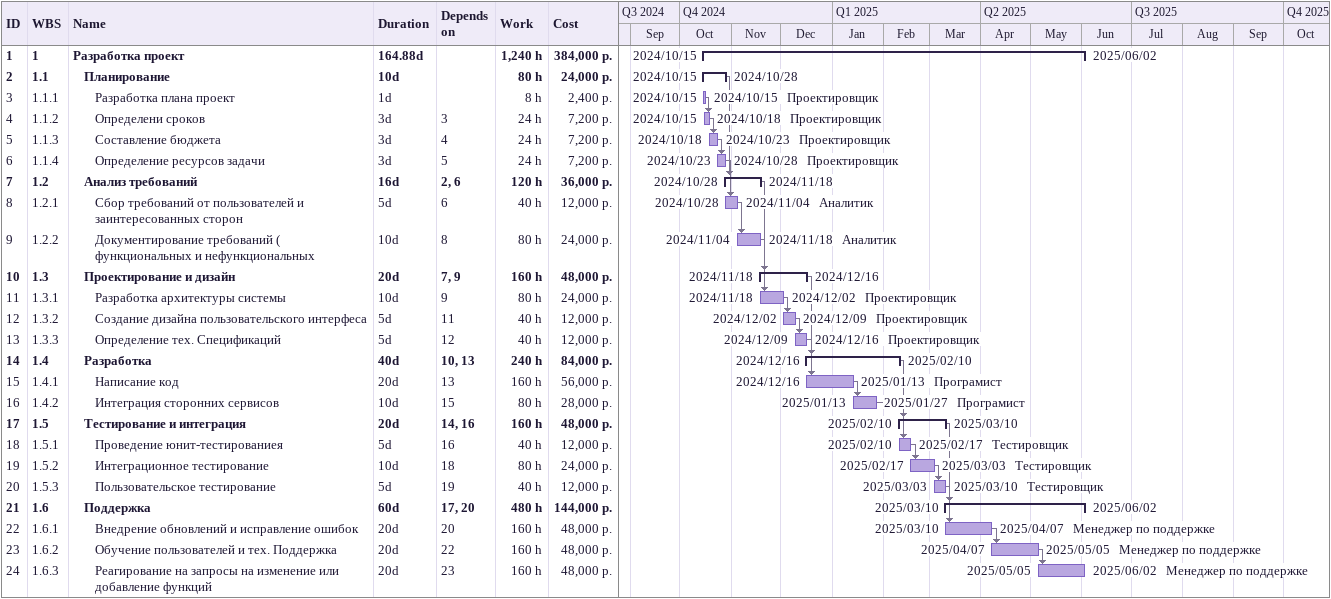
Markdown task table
| ID | WBS | Task | Duration | Start | Finish | Predecessors | Resources | Work (h) | Cost (р.) |
|---|---|---|---|---|---|---|---|---|---|
| 1 | 1 | **Разработка проект** | 164.88d | 2024-10-15 | 2025-06-02 |  |  | 1240 | 384000 |
| 2 | 1.1 | **Планирование** | 10d | 2024-10-15 | 2024-10-28 |  |  | 80 | 24000 |
| 3 | 1.1.1 | Разработка плана проект | 1d | 2024-10-15 | 2024-10-15 |  | Проектировщик | 8 | 2400 |
| 4 | 1.1.2 | Определени сроков | 3d | 2024-10-15 | 2024-10-18 | 3 | Проектировщик | 24 | 7200 |
| 5 | 1.1.3 | Составление бюджета | 3d | 2024-10-18 | 2024-10-23 | 4 | Проектировщик | 24 | 7200 |
| 6 | 1.1.4 | Определение ресурсов задачи | 3d | 2024-10-23 | 2024-10-28 | 5 | Проектировщик | 24 | 7200 |
| 7 | 1.2 | **Анализ требований** | 16d | 2024-10-28 | 2024-11-18 | 2, 6 |  | 120 | 36000 |
| 8 | 1.2.1 | Сбор требований от пользователей и заинтересованных сторон | 5d | 2024-10-28 | 2024-11-04 | 6 | Аналитик | 40 | 12000 |
| 9 | 1.2.2 | Документирование требований ( функциональных и нефункциональных | 10d | 2024-11-04 | 2024-11-18 | 8 | Аналитик | 80 | 24000 |
| 10 | 1.3 | **Проектирование и дизайн** | 20d | 2024-11-18 | 2024-12-16 | 7, 9 |  | 160 | 48000 |
| 11 | 1.3.1 | Разработка архитектуры системы | 10d | 2024-11-18 | 2024-12-02 | 9 | Проектировщик | 80 | 24000 |
| 12 | 1.3.2 | Создание дизайна пользовательского интерфеса | 5d | 2024-12-02 | 2024-12-09 | 11 | Проектировщик | 40 | 12000 |
| 13 | 1.3.3 | Определение тех. Спецификаций | 5d | 2024-12-09 | 2024-12-16 | 12 | Проектировщик | 40 | 12000 |
| 14 | 1.4 | **Разработка** | 40d | 2024-12-16 | 2025-02-10 | 10, 13 |  | 240 | 84000 |
| 15 | 1.4.1 | Написание код | 20d | 2024-12-16 | 2025-01-13 | 13 | Програмист | 160 | 56000 |
| 16 | 1.4.2 | Интеграция сторонних сервисов | 10d | 2025-01-13 | 2025-01-27 | 15 | Програмист | 80 | 28000 |
| 17 | 1.5 | **Тестирование и интеграция** | 20d | 2025-02-10 | 2025-03-10 | 14, 16 |  | 160 | 48000 |
| 18 | 1.5.1 | Проведение юнит-тестированиея | 5d | 2025-02-10 | 2025-02-17 | 16 | Тестировщик | 40 | 12000 |
| 19 | 1.5.2 | Интеграционное тестирование | 10d | 2025-02-17 | 2025-03-03 | 18 | Тестировщик | 80 | 24000 |
| 20 | 1.5.3 | Пользовательское тестирование | 5d | 2025-03-03 | 2025-03-10 | 19 | Тестировщик | 40 | 12000 |
| 21 | 1.6 | **Поддержка** | 60d | 2025-03-10 | 2025-06-02 | 17, 20 |  | 480 | 144000 |
| 22 | 1.6.1 | Внедрение обновлений и исправление ошибок | 20d | 2025-03-10 | 2025-04-07 | 20 | Менеджер по поддержке | 160 | 48000 |
| 23 | 1.6.2 | Обучение пользователей и тех. Поддержка | 20d | 2025-04-07 | 2025-05-05 | 22 | Менеджер по поддержке | 160 | 48000 |
| 24 | 1.6.3 | Реагирование на запросы на изменение или добавление функций | 20d | 2025-05-05 | 2025-06-02 | 23 | Менеджер по поддержке | 160 | 48000 |
